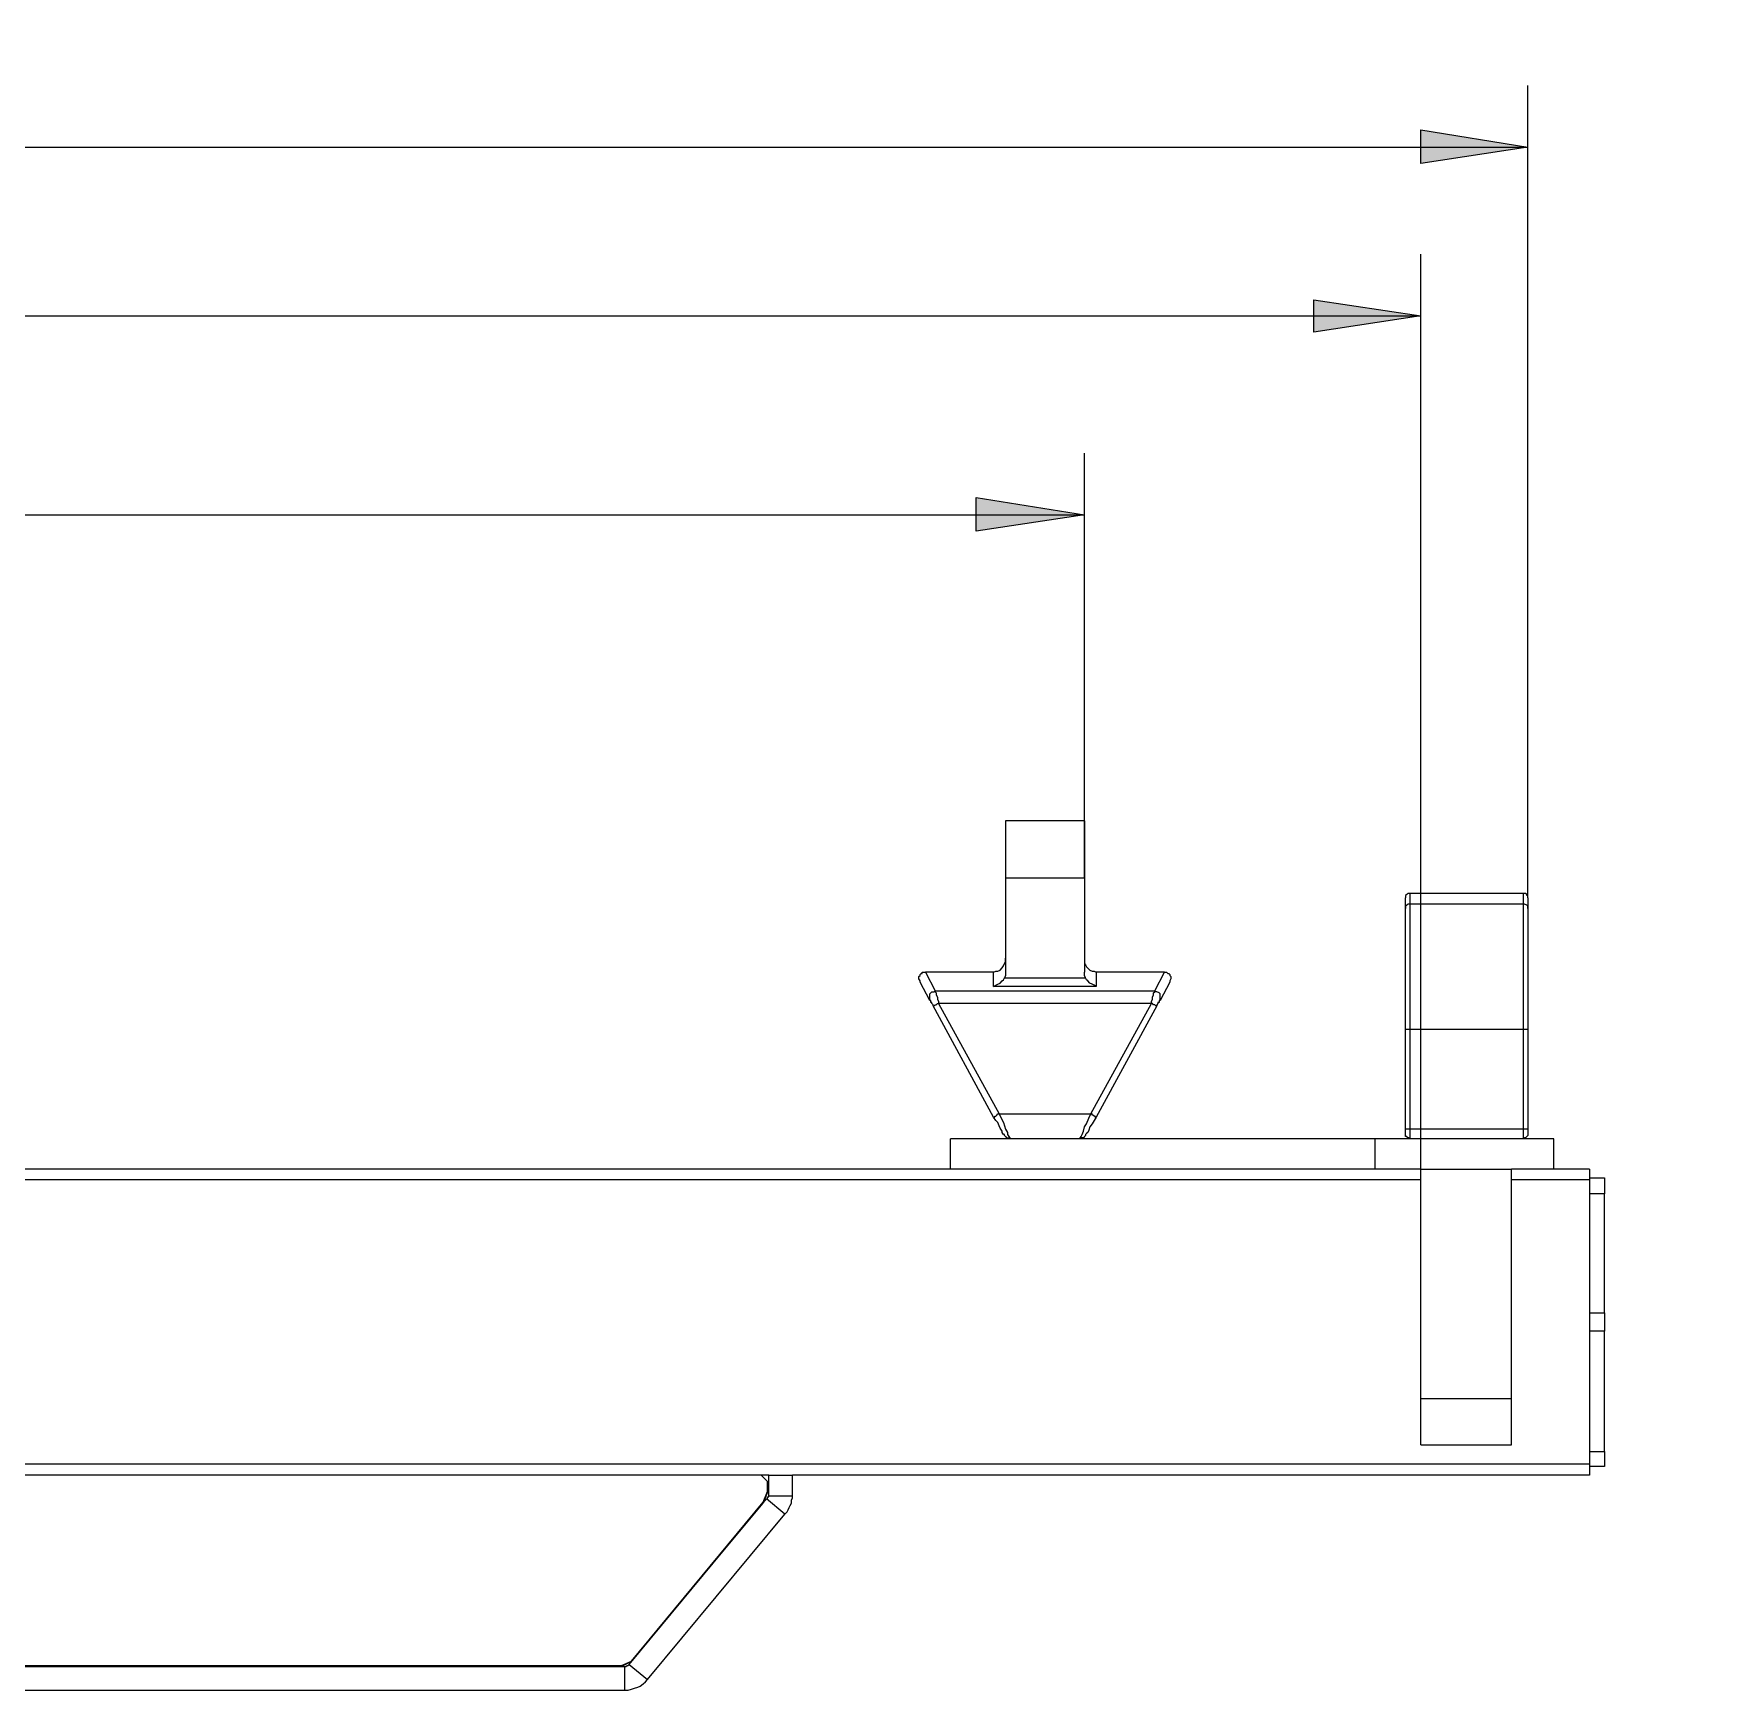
# Model space of a CAD drawing. Extents: x 3 to 294, y 5 to 205.
# Drawn here: x 101.3 to 156.3, y 53 to 107.1 of the extents above; entities that cross this region are included whole.
import ezdxf

# ---------------------------------------------------------------- set-up
doc = ezdxf.new("R2010")
doc.units = 0
doc.layers.get('0').update_dxf_attribs({"linetype": 'CONTINUOUS'})

msp = doc.modelspace()

# ---------------------------------------------------------------- hatches: boundary and pattern name
h = msp.add_hatch(color=7)
h.paths.add_polyline_path([(192.193333, 121.355556), (195.685833, 121.884722), (195.685833, 120.791111)])
h.paths.add_polyline_path([(209.197222, 121.355556), (205.704722, 120.791111), (205.704722, 121.884722)])
h.paths.add_polyline_path([(180.833889, 115.005556), (184.361667, 115.534722), (184.361667, 114.476389)])
h.paths.add_polyline_path([(209.197222, 115.005556), (205.704722, 114.476389), (205.704722, 115.534722)])
h.paths.add_polyline_path([(45.543611, 97.860556), (49.071389, 98.389722), (49.071389, 97.331389)])
h.paths.add_polyline_path([(146.579167, 97.860556), (143.086667, 97.331389), (143.086667, 98.389722)])
h = msp.add_hatch(color=7)
h.paths.add_polyline_path([(42.051111, 103.363889), (45.578889, 103.928333), (45.578889, 102.834722)])
h.paths.add_polyline_path([(150.071667, 103.363889), (146.579167, 102.834722), (146.579167, 103.928333)])
h = msp.add_hatch(color=7)
h.paths.add_polyline_path([(56.550278, 91.369444), (60.042778, 91.933889), (60.042778, 90.840278)])
h.paths.add_polyline_path([(135.607778, 91.369444), (132.08, 90.840278), (132.08, 91.933889)])

# ---------------------------------------------------------------- linework, layer by layer
at = {"color": 7}
for points in [[(150.071667, 78.881111), (150.071667, 105.374722)], [(42.051111, 103.363889), (150.071667, 103.363889)], [(146.579167, 70.026389), (146.579167, 99.871389)], [(45.543611, 97.860556), (146.579167, 97.860556)], [(135.607778, 79.516111), (135.607778, 93.380278)], [(56.550278, 91.369444), (135.607778, 91.369444)], [(135.607778, 81.385833), (133.0325, 81.385833)], [(133.0325, 81.385833), (133.0325, 81.350556), (133.0325, 81.315278), (133.0325, 81.209444), (133.0325, 81.103611), (133.0325, 80.9625), (133.0325, 80.786111), (133.0325, 80.574444), (133.0325, 80.3275), (133.0325, 80.080556), (133.0325, 79.798333), (133.0325, 79.516111)], [(135.607778, 81.385833), (135.607778, 81.350556), (135.607778, 81.315278), (135.607778, 81.209444), (135.607778, 81.103611), (135.607778, 80.9625), (135.607778, 80.786111), (135.607778, 80.574444), (135.607778, 80.3275), (135.607778, 80.080556), (135.607778, 79.798333), (135.607778, 79.516111)], [(133.0325, 79.516111), (133.0325, 76.446944)], [(135.607778, 79.516111), (133.0325, 79.516111)], [(135.607778, 79.516111), (135.607778, 76.446944)], [(146.226389, 79.022222), (146.191111, 79.022222), (146.155833, 79.022222), (146.120556, 78.986944), (146.085278, 78.951667), (146.085278, 78.916389), (146.085278, 78.881111)], [(146.085278, 78.528333), (146.085278, 78.669444), (146.085278, 78.775278), (146.085278, 78.845833), (146.085278, 78.881111)], [(146.226389, 78.669444), (146.155833, 78.669444), (146.120556, 78.634167), (146.085278, 78.598889), (146.085278, 78.528333)], [(149.930556, 79.022222), (146.226389, 79.022222)], [(146.226389, 79.022222), (146.226389, 78.986944), (146.226389, 78.916389), (146.226389, 78.810556), (146.226389, 78.669444)], [(146.226389, 78.669444), (146.226389, 78.493056), (146.226389, 78.316667), (146.226389, 78.069722), (146.226389, 77.822778), (146.226389, 77.505278), (146.226389, 77.187778), (146.226389, 76.870278), (146.226389, 76.5175), (146.226389, 76.129444), (146.226389, 75.776667), (146.226389, 75.388611), (146.226389, 74.965278), (146.226389, 74.577222)], [(149.930556, 78.669444), (146.226389, 78.669444)], [(150.071667, 78.881111), (150.071667, 78.916389), (150.071667, 78.951667), (150.036389, 78.951667), (150.036389, 78.986944), (150.001111, 79.022222), (149.965833, 79.022222), (149.930556, 79.022222)], [(149.930556, 78.669444), (149.930556, 78.810556), (149.930556, 78.916389), (149.930556, 78.986944), (149.930556, 79.022222)], [(149.930556, 74.577222), (149.930556, 74.965278), (149.930556, 75.388611), (149.930556, 75.776667), (149.930556, 76.129444), (149.930556, 76.5175), (149.930556, 76.870278), (149.930556, 77.187778), (149.930556, 77.505278), (149.930556, 77.822778), (149.930556, 78.069722), (149.930556, 78.316667), (149.930556, 78.493056), (149.930556, 78.669444)], [(150.071667, 78.528333), (150.071667, 78.598889), (150.036389, 78.634167), (149.965833, 78.669444), (149.930556, 78.669444)], [(150.071667, 78.881111), (150.071667, 78.845833), (150.071667, 78.775278), (150.071667, 78.669444), (150.071667, 78.528333)], [(146.085278, 74.577222), (146.085278, 75.000556), (146.085278, 75.423889), (146.085278, 75.811944), (146.085278, 76.2), (146.085278, 76.588056), (146.085278, 76.940833), (146.085278, 77.293611), (146.085278, 77.611111), (146.085278, 77.893333), (146.085278, 78.140278), (146.085278, 78.351944), (146.085278, 78.528333)], [(150.071667, 78.528333), (150.071667, 78.351944), (150.071667, 78.140278), (150.071667, 77.893333), (150.071667, 77.611111), (150.071667, 77.293611), (150.071667, 76.940833), (150.071667, 76.588056), (150.071667, 76.2), (150.071667, 75.811944), (150.071667, 75.423889), (150.071667, 75.000556), (150.071667, 74.577222)], [(132.644444, 76.446944), (132.715, 76.482222), (132.785556, 76.482222), (132.856111, 76.5175), (132.926667, 76.588056), (132.961944, 76.658611), (132.997222, 76.729167), (133.0325, 76.799722), (133.0325, 76.905556)], [(135.607778, 76.905556), (135.607778, 76.835), (135.607778, 76.729167), (135.643056, 76.693889), (135.678333, 76.623333), (135.748889, 76.552778), (135.784167, 76.5175), (135.854722, 76.482222), (135.925278, 76.482222), (135.995833, 76.446944)], [(130.245556, 76.129444), (130.245556, 76.164722), (130.210278, 76.235278), (130.210278, 76.270556), (130.210278, 76.305833), (130.245556, 76.341111), (130.245556, 76.376389), (130.280833, 76.411667), (130.316111, 76.411667), (130.316111, 76.446944), (130.351389, 76.446944), (130.421944, 76.446944)], [(130.421944, 76.446944), (130.739444, 75.847222)], [(132.644444, 76.446944), (130.421944, 76.446944)], [(132.644444, 75.988333), (132.644444, 76.446944)], [(133.0325, 76.446944), (133.0325, 76.411667), (133.0325, 76.341111), (132.997222, 76.270556)], [(135.643056, 76.270556), (135.607778, 76.341111), (135.607778, 76.411667), (135.607778, 76.446944)], [(135.995833, 76.446944), (135.995833, 75.988333)], [(138.218333, 76.446944), (135.995833, 76.446944)], [(137.900833, 75.847222), (138.218333, 76.446944)], [(138.218333, 76.446944), (138.253611, 76.446944), (138.288889, 76.446944), (138.324167, 76.411667), (138.359444, 76.411667), (138.394722, 76.376389), (138.394722, 76.341111), (138.43, 76.305833), (138.43, 76.270556), (138.43, 76.235278), (138.394722, 76.164722), (138.394722, 76.129444)], [(130.563056, 75.529722), (130.245556, 76.129444)], [(130.563056, 75.529722), (130.563056, 75.600278), (130.563056, 75.635556), (130.563056, 75.706111), (130.563056, 75.741389), (130.598333, 75.776667), (130.633611, 75.811944), (130.704167, 75.811944), (130.739444, 75.847222)], [(130.739444, 75.847222), (130.739444, 75.811944), (130.774722, 75.776667), (130.774722, 75.741389), (130.774722, 75.706111), (130.81, 75.635556), (130.81, 75.565), (130.845278, 75.494444), (130.845278, 75.423889)], [(130.739444, 75.847222), (137.900833, 75.847222)], [(132.644444, 75.988333), (132.715, 76.023611), (132.785556, 76.058889), (132.856111, 76.094167), (132.926667, 76.164722), (132.961944, 76.2), (132.997222, 76.270556)], [(135.995833, 75.988333), (132.644444, 75.988333)], [(132.997222, 76.270556), (135.643056, 76.270556)], [(135.995833, 75.988333), (135.925278, 76.023611), (135.854722, 76.058889), (135.784167, 76.094167), (135.713611, 76.164722), (135.678333, 76.2), (135.643056, 76.270556)], [(137.795, 75.423889), (137.795, 75.494444), (137.830278, 75.565), (137.830278, 75.635556), (137.865556, 75.706111), (137.865556, 75.741389), (137.865556, 75.776667), (137.900833, 75.811944), (137.900833, 75.847222)], [(138.077222, 75.529722), (138.077222, 75.600278), (138.077222, 75.635556), (138.077222, 75.706111), (138.077222, 75.741389), (138.041944, 75.776667), (137.971389, 75.811944), (137.936111, 75.811944), (137.900833, 75.847222)], [(138.394722, 76.129444), (138.077222, 75.529722)], [(130.668889, 75.353333), (130.668889, 75.388611), (130.633611, 75.423889), (130.633611, 75.459167), (130.598333, 75.459167), (130.598333, 75.494444), (130.598333, 75.529722), (130.563056, 75.529722)], [(130.668889, 75.353333), (130.704167, 75.353333), (130.739444, 75.388611), (130.774722, 75.388611), (130.81, 75.423889), (130.845278, 75.423889)], [(132.644444, 71.719722), (130.668889, 75.353333)], [(130.845278, 75.423889), (132.820833, 71.825556)], [(137.795, 75.423889), (130.845278, 75.423889)], [(135.819444, 71.825556), (137.795, 75.423889)], [(137.971389, 75.353333), (135.995833, 71.719722)], [(137.971389, 75.353333), (137.936111, 75.353333), (137.900833, 75.388611), (137.865556, 75.388611), (137.830278, 75.423889), (137.795, 75.423889)], [(138.077222, 75.529722), (138.041944, 75.529722), (138.041944, 75.494444), (138.041944, 75.459167), (138.006667, 75.459167), (138.006667, 75.423889), (137.971389, 75.388611), (137.971389, 75.353333)], [(146.226389, 74.577222), (146.191111, 74.577222), (146.155833, 74.577222), (146.120556, 74.577222), (146.085278, 74.577222)], [(146.085278, 71.331667), (146.085278, 74.577222)], [(149.930556, 74.577222), (146.226389, 74.577222)], [(146.226389, 74.577222), (146.226389, 71.331667)], [(150.071667, 74.577222), (150.036389, 74.577222), (150.001111, 74.577222), (149.965833, 74.577222), (149.930556, 74.577222)], [(149.930556, 71.331667), (149.930556, 74.577222)], [(150.071667, 74.577222), (150.071667, 71.331667)], [(132.644444, 71.719722), (132.679722, 71.719722), (132.679722, 71.755), (132.715, 71.755), (132.750278, 71.790278), (132.785556, 71.825556), (132.820833, 71.825556)], [(132.997222, 71.12), (132.997222, 71.155278), (132.961944, 71.155278), (132.926667, 71.225833), (132.926667, 71.261111), (132.856111, 71.366944), (132.820833, 71.4375), (132.785556, 71.543333), (132.715, 71.613889), (132.644444, 71.719722)], [(132.820833, 71.825556), (135.819444, 71.825556)], [(132.820833, 71.825556), (132.891389, 71.684444), (132.961944, 71.543333), (132.997222, 71.4375), (133.0325, 71.331667), (133.103056, 71.225833), (133.103056, 71.155278), (133.138333, 71.084722), (133.173611, 71.049444), (133.173611, 71.014167)], [(135.466667, 71.014167), (135.466667, 71.049444), (135.501944, 71.084722), (135.537222, 71.155278), (135.5725, 71.261111), (135.607778, 71.402222), (135.678333, 71.508056), (135.748889, 71.684444), (135.819444, 71.825556)], [(135.995833, 71.719722), (135.925278, 71.613889), (135.854722, 71.508056), (135.784167, 71.402222), (135.748889, 71.296389), (135.713611, 71.225833), (135.678333, 71.190556), (135.643056, 71.155278), (135.643056, 71.12)], [(135.995833, 71.719722), (135.960556, 71.719722), (135.960556, 71.755), (135.925278, 71.755), (135.89, 71.790278), (135.854722, 71.790278), (135.854722, 71.825556), (135.819444, 71.825556)], [(131.233333, 70.026389), (131.233333, 71.014167)], [(145.0975, 71.014167), (131.233333, 71.014167)], [(132.997222, 71.12), (133.0325, 71.084722), (133.067778, 71.049444), (133.103056, 71.049444), (133.138333, 71.049444), (133.173611, 71.014167)], [(135.643056, 71.12), (135.607778, 71.084722), (135.5725, 71.049444), (135.537222, 71.049444), (135.501944, 71.049444), (135.466667, 71.014167)], [(145.0975, 70.026389), (145.0975, 71.014167)], [(150.918333, 71.014167), (145.0975, 71.014167)], [(146.226389, 71.331667), (146.191111, 71.331667), (146.155833, 71.331667), (146.120556, 71.331667), (146.085278, 71.331667)], [(146.085278, 71.190556), (146.085278, 71.225833), (146.085278, 71.261111), (146.085278, 71.296389), (146.085278, 71.331667)], [(146.226389, 71.014167), (146.191111, 71.049444), (146.155833, 71.049444), (146.120556, 71.084722), (146.085278, 71.084722), (146.085278, 71.12), (146.085278, 71.155278), (146.085278, 71.190556)], [(149.930556, 71.331667), (146.226389, 71.331667)], [(146.226389, 71.331667), (146.226389, 71.261111), (146.226389, 71.225833), (146.226389, 71.155278), (146.226389, 71.12), (146.226389, 71.084722), (146.226389, 71.049444), (146.226389, 71.014167)], [(150.071667, 71.331667), (150.036389, 71.331667), (150.001111, 71.331667), (149.965833, 71.331667), (149.930556, 71.331667)], [(149.930556, 71.014167), (149.930556, 71.049444), (149.930556, 71.084722), (149.930556, 71.12), (149.930556, 71.155278), (149.930556, 71.225833), (149.930556, 71.261111), (149.930556, 71.331667)], [(150.071667, 71.190556), (150.071667, 71.155278), (150.071667, 71.12), (150.036389, 71.084722), (150.001111, 71.049444), (149.965833, 71.049444), (149.930556, 71.014167)], [(150.071667, 71.331667), (150.071667, 71.296389), (150.071667, 71.261111), (150.071667, 71.225833), (150.071667, 71.190556)], [(150.918333, 70.026389), (150.918333, 71.014167)], [(143.756944, 70.026389), (48.401111, 70.026389)], [(145.0975, 70.026389), (143.756944, 70.026389)], [(146.579167, 70.026389), (145.0975, 70.026389)], [(146.579167, 62.5475), (146.579167, 70.026389)], [(146.579167, 70.026389), (149.5425, 70.026389)], [(149.5425, 62.5475), (149.5425, 70.026389)], [(150.918333, 70.026389), (149.5425, 70.026389)], [(152.0825, 70.026389), (150.918333, 70.026389)], [(152.0825, 70.026389), (152.0825, 69.991111), (152.0825, 69.955833), (152.0825, 69.920556), (152.0825, 69.85), (152.0825, 69.814722), (152.0825, 69.744167), (152.0825, 69.673611)], [(146.579167, 69.673611), (45.543611, 69.673611)], [(152.0825, 69.673611), (149.5425, 69.673611)], [(152.0825, 69.744167), (152.576389, 69.744167)], [(152.0825, 69.673611), (152.0825, 60.395556)], [(152.576389, 69.215), (152.0825, 69.215)], [(152.576389, 69.744167), (152.576389, 69.708889), (152.576389, 69.638333), (152.576389, 69.567778), (152.576389, 69.497222), (152.576389, 69.426667), (152.576389, 69.320833), (152.576389, 69.215)], [(152.576389, 65.334444), (152.576389, 69.215)], [(152.0825, 65.334444), (152.576389, 65.334444)], [(152.576389, 65.334444), (152.576389, 65.299167), (152.576389, 65.263889), (152.576389, 65.193333), (152.576389, 65.0875), (152.576389, 64.981667), (152.576389, 64.875833), (152.576389, 64.805278), (152.576389, 64.734722)], [(152.576389, 64.734722), (152.0825, 64.734722)], [(152.576389, 60.818889), (152.576389, 64.734722)], [(146.579167, 62.5475), (149.5425, 62.5475)], [(146.579167, 61.030556), (146.579167, 62.5475)], [(149.5425, 61.030556), (149.5425, 62.5475)], [(146.579167, 61.030556), (149.5425, 61.030556)], [(152.0825, 60.818889), (152.576389, 60.818889)], [(152.576389, 60.818889), (152.576389, 60.748333), (152.576389, 60.6425), (152.576389, 60.536667), (152.576389, 60.466111), (152.576389, 60.430833), (152.576389, 60.360278), (152.576389, 60.325)], [(152.0825, 60.395556), (40.075556, 60.395556)], [(125.306667, 60.042778), (66.851389, 60.042778)], [(125.271389, 59.831111), (125.059722, 60.042778)], [(125.306667, 60.042778), (126.082778, 60.042778)], [(125.306667, 59.3725), (125.306667, 60.042778)], [(126.082778, 59.3725), (126.082778, 60.042778)], [(152.0825, 60.042778), (126.082778, 60.042778)], [(152.0825, 60.395556), (152.0825, 60.325), (152.0825, 60.254444), (152.0825, 60.183889), (152.0825, 60.148611), (152.0825, 60.078056), (152.0825, 60.042778)], [(152.576389, 60.325), (152.0825, 60.325)], [(125.130278, 59.160833), (125.271389, 59.513611)], [(125.130278, 59.125556), (125.271389, 59.478333)], [(125.236111, 59.266667), (125.271389, 59.266667), (125.271389, 59.301944), (125.271389, 59.337222), (125.306667, 59.337222), (125.306667, 59.3725)], [(125.271389, 59.513611), (125.271389, 59.831111)], [(125.271389, 59.478333), (125.271389, 59.513611)], [(125.306667, 59.3725), (126.082778, 59.3725)], [(125.835833, 58.772778), (125.906389, 58.843333), (125.941667, 58.913889), (125.976944, 58.984444), (126.012222, 59.055), (126.0475, 59.125556), (126.0475, 59.231389), (126.082778, 59.301944), (126.082778, 59.3725)], [(120.755833, 53.869167), (125.236111, 59.266667)], [(120.826389, 53.975), (125.130278, 59.160833)], [(120.826389, 53.975), (125.130278, 59.125556)], [(121.355556, 53.375278), (125.835833, 58.772778)], [(125.835833, 58.772778), (125.236111, 59.266667)], [(71.649167, 53.833889), (120.508889, 53.833889)], [(120.508889, 53.833889), (120.826389, 53.975)], [(120.508889, 53.798611), (120.826389, 53.975)], [(120.614722, 53.798611), (120.65, 53.798611), (120.685278, 53.833889), (120.720556, 53.833889), (120.755833, 53.869167)], [(120.755833, 53.869167), (121.355556, 53.375278)], [(71.543333, 53.798611), (120.614722, 53.798611)], [(120.614722, 53.0225), (120.614722, 53.798611)], [(120.614722, 53.0225), (120.720556, 53.0225), (120.826389, 53.057778), (120.932222, 53.093056), (121.038056, 53.128333), (121.108611, 53.163611), (121.214444, 53.234167), (121.285, 53.304722), (121.355556, 53.375278)], [(71.543333, 53.0225), (120.614722, 53.0225)]]:
    msp.add_lwpolyline(points, dxfattribs=at)
for points in [[(150.071667, 103.363889), (146.579167, 102.834722), (146.579167, 103.928333)], [(146.579167, 97.860556), (143.086667, 97.331389), (143.086667, 98.389722)], [(135.607778, 91.369444), (132.08, 90.840278), (132.08, 91.933889)]]:
    msp.add_lwpolyline(points, close=True, dxfattribs=at)

doc.saveas('drawing.dxf')
